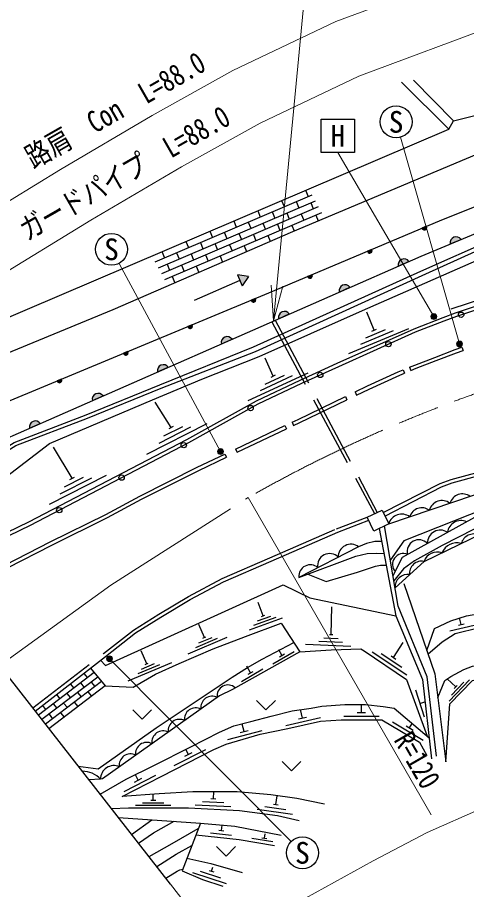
# Model space of a CAD drawing. Units: millimetres at full size, sheet at 1:1000; details may follow other scales. Extents: x 40000 to 680000, y 20000 to 380000.
# Drawn here: x 84880 to 122839, y 245951 to 319668 of the extents above; entities that cross this region are included whole.
import ezdxf
from ezdxf.enums import TextEntityAlignment as Align

# ---------------------------------------------------------------- set-up
doc = ezdxf.new("R2010")
doc.units = ezdxf.units.MM
doc.header["$LTSCALE"] = 1000
doc.linetypes.add('CHAIN', pattern=[18.5, 12, -1.5, 3.5, -1.5])
doc.linetypes.add('DASHED', pattern=[7.5, 6, -1.5])
for name, color, linetype, lineweight in [('M-BGD', 7, 'Continuous', 25), ('M-BMK', 2, 'CHAIN', 13), ('M-BMK-OTRS', 5, 'Continuous', 25), ('M-STR-HTXT', 7, 'Continuous', 13), ('M-STR-STRC', 7, 'Continuous', 25)]:
    doc.layers.add(name, color=color, linetype=linetype, lineweight=lineweight)
doc.styles.add('ＭＳ ゴシック', font='')
doc.styles.get('ＭＳ ゴシック').set_extended_font_data('MS Gothic')

# ---------------------------------------------------------------- blocks, each defined once
blk = doc.blocks.new('open_arrow')
at = {"color": 0, "linetype": 'Continuous', "lineweight": -2}
blk.add_lwpolyline([(7.5, 1.25), (0, 0), (7.5, -1.25)], dxfattribs=at)

msp = doc.modelspace()

# ---------------------------------------------------------------- hatches: boundary and pattern name
at = {"layer": 'M-BGD'}
for points in [[(119440, 302017, -0.4608), (119347, 301723, -0.4608), (119070, 301861)], [(121456, 300525, -0.82183), (122371, 300906)], [(114825, 300063, -0.4608), (114732, 299768, -0.4608), (114455, 299906)], [(117064, 298650, -0.82183), (117971, 299048)], [(103874, 296987), (104405, 297767), (103472, 297903)], [(109779, 297925, -0.4608), (109685, 297631, -0.4608), (109409, 297769)], [(112982, 296855, 0.82183), (112075, 296456)], [(105011, 295916, -0.4608), (104916, 295622, -0.4608), (104640, 295762)], [(107858, 294601, 0.82183), (106951, 294202)], [(99658, 293694, -0.4608), (99563, 293400, -0.4608), (99287, 293540)], [(103021, 292474, 0.82183), (102114, 292075)], [(94216, 291435, -0.4608), (94121, 291141, -0.4608), (93845, 291281)], [(97630, 290103, 0.82183), (96723, 289704)], [(88600, 289104, -0.4608), (88504, 288810, -0.4608), (88229, 288950)], [(92117, 287679, 0.82183), (91210, 287280)], [(86814, 285346, 0.82183), (85907, 284948)]]:
    msp.add_hatch(color=256, dxfattribs=at).paths.add_polyline_path(points)
at = {"layer": 'M-STR-HTXT'}
for points in [[(120298, 294503, -1), (119859, 294264, -1)], [(122466, 292186, -1), (122026, 291947, -1)], [(102264, 283091, -1), (101824, 282851, -1)], [(92883, 265582, -1), (92444, 265343, -1)]]:
    msp.add_hatch(color=256, dxfattribs=at).paths.add_polyline_path(points)

# ---------------------------------------------------------------- linework, layer by layer
at = {"layer": 'M-BGD'}
for p, q in [((121334, 310224), (121730, 310934)), ((96534, 299019), (109785, 304683)), ((109233, 305056), (109447, 304538)), ((96804, 298515), (110058, 304180)), ((107210, 304192), (107424, 303674)), ((108435, 304106), (108653, 303579)), ((109664, 304012), (109882, 303485)), ((97075, 298011), (110331, 303677)), ((97345, 297506), (110604, 303174)), ((105187, 303328), (105401, 302809)), ((106412, 303241), (106630, 302714)), ((107641, 303147), (107858, 302620)), ((108870, 303052), (109087, 302525)), ((103163, 302464), (103377, 301944)), ((104389, 302377), (104606, 301850)), ((105618, 302282), (105835, 301755)), ((110099, 302958), (110297, 302477)), ((101140, 301600), (101354, 301080)), ((102366, 301512), (102583, 300985)), ((106847, 302187), (107064, 301660)), ((108076, 302093), (108269, 301624)), ((119440, 302017), (119070, 301861)), ((103595, 301417), (103812, 300890)), ((104824, 301323), (105041, 300796)), ((106053, 301228), (106251, 300748)), ((121456, 300525), (122371, 300906)), ((99116, 300736), (99331, 300215)), ((100343, 300647), (100560, 300120)), ((101572, 300553), (101789, 300026)), ((102801, 300458), (103018, 299931)), ((104030, 300363), (104233, 299871)), ((114825, 300063), (114455, 299906)), ((97093, 299872), (97308, 299350)), ((98320, 299782), (98537, 299255)), ((99549, 299688), (99766, 299161)), ((100777, 299593), (100995, 299066)), ((102006, 299499), (102215, 298994)), ((97525, 298823), (97743, 298296)), ((98754, 298728), (98972, 298201)), ((99983, 298634), (100197, 298116)), ((117064, 298650), (117971, 299048)), ((103472, 297903), (103874, 296987)), ((104405, 297767), (103472, 297903)), ((109779, 297925), (109409, 297769)), ((97960, 297769), (98179, 297239)), ((103673, 297445), (99829, 295754)), ((104405, 297767), (103874, 296987)), ((121529, 295035), (127921, 297148)), ((112075, 296456), (112982, 296855)), ((105011, 295916), (104640, 295762)), ((106951, 294202), (107858, 294601)), ((115039, 293241), (114404, 294764)), ((99658, 293694), (99287, 293540)), ((112892, 291273), (117948, 293381)), ((113908, 292054), (116677, 293209)), ((114335, 292590), (115996, 293283)), ((114845, 293160), (115233, 293322)), ((102114, 292075), (103021, 292474)), ((94216, 291435), (93845, 291281)), ((122436, 291806), (122541, 291525)), ((106501, 289360), (105806, 290856)), ((96723, 289704), (97630, 290103)), ((117474, 289874), (117589, 289597)), ((118004, 290096), (118120, 289819)), ((88600, 289104), (88229, 288950)), ((104389, 287286), (109449, 289638)), ((105419, 288129), (108140, 289394)), ((105824, 288681), (107457, 289440)), ((106311, 289271), (106692, 289448)), ((91210, 287280), (92117, 287679)), ((112602, 287618), (112733, 287347)), ((113413, 288008), (113544, 287738)), ((97881, 285018), (96525, 287138)), ((85907, 284948), (86814, 285346)), ((95828, 282763), (100913, 285347)), ((108098, 285452), (108226, 285181)), ((96870, 283697), (99545, 285055)), ((97242, 284289), (98847, 285105)), ((97694, 284923), (98069, 285113)), ((103310, 283185), (107493, 285165)), ((103438, 282914), (107621, 284894)), ((107493, 285165), (107621, 284894)), ((89508, 280720), (87923, 283352)), ((103310, 283185), (103438, 282914)), ((102413, 282761), (102542, 282490)), ((87580, 278534), (92411, 280978)), ((88494, 279400), (91171, 280755)), ((88867, 279992), (90473, 280805)), ((89320, 280625), (89695, 280815)), ((105644, 269087), (105236, 270216)), ((111394, 267508), (111465, 269843)), ((105513, 269040), (105776, 269135)), ((100680, 267250), (100205, 268352)), ((104501, 267908), (107278, 268912)), ((104867, 268296), (106748, 268976)), ((105162, 268658), (106290, 269066)), ((122149, 268290), (122626, 268403)), ((122387, 268346), (122255, 268905)), ((121435, 267812), (123478, 268296)), ((99320, 265880), (102610, 267298)), ((99952, 266414), (101788, 267205)), ((100224, 266793), (101326, 267267)), ((100551, 267195), (100809, 267306)), ((110367, 266955), (112365, 266862)), ((110781, 267236), (111979, 267180)), ((111254, 267514), (111534, 267501)), ((95812, 265036), (95346, 266142)), ((107239, 265754), (106964, 266225)), ((109228, 266707), (113049, 266530)), ((116658, 265572), (117481, 266827)), ((106454, 265017), (108267, 266077)), ((107028, 265630), (107451, 265878)), ((114866, 266031), (117792, 264111)), ((115616, 265897), (117372, 264746)), ((116453, 265707), (116863, 265438)), ((91044, 264660), (92290, 263168)), ((94243, 263593), (97941, 265152)), ((95077, 264205), (96920, 264982)), ((95353, 264582), (96459, 265048)), ((95683, 264982), (95941, 265090)), ((104589, 264272), (104269, 264821)), ((91356, 264286), (86650, 260694)), ((91667, 263913), (86949, 260312)), ((90486, 264225), (90795, 263858)), ((103804, 263535), (105617, 264595)), ((104378, 264149), (104801, 264396)), ((91978, 263541), (87248, 259930)), ((89334, 263327), (89633, 262971)), ((90214, 263415), (90527, 263043)), ((91108, 263487), (91421, 263115)), ((121925, 263076), (121210, 263765)), ((121360, 261885), (123095, 263684)), ((121556, 262390), (122597, 263470)), ((121804, 262950), (122047, 263202)), ((92290, 263168), (87546, 259548)), ((89052, 262528), (89365, 262156)), ((89946, 262600), (90259, 262228)), ((90840, 262672), (91153, 262301)), ((118518, 262825), (119260, 260542)), ((88181, 262429), (88471, 262084)), ((88784, 261713), (89097, 261342)), ((89678, 261785), (89991, 261414)), ((118889, 261684), (119402, 261851)), ((86999, 261507), (87262, 261161)), ((87890, 261641), (88203, 261270)), ((108976, 260452), (108816, 261161)), ((113953, 260911), (113953, 261555)), ((87555, 260775), (87848, 260389)), ((88516, 260898), (88829, 260527)), ((107578, 259830), (110505, 260489)), ((108634, 260375), (109317, 260529)), ((112453, 260611), (115453, 260611)), ((113603, 260911), (114303, 260911)), ((104030, 259305), (103861, 259944)), ((116579, 260118), (119159, 258587)), ((117721, 259789), (118323, 259432)), ((118022, 259610), (118244, 259985)), ((102656, 258632), (105557, 259397)), ((103691, 259216), (104368, 259394)), ((98139, 256429), (100809, 257798)), ((99026, 257221), (99649, 257540)), ((99337, 257380), (99122, 257801)), ((93902, 254243), (96567, 255621)), ((94786, 255038), (95407, 255359)), ((95097, 255199), (94861, 255654)), ((96358, 253493), (96358, 254010)), ((101231, 253652), (101651, 253632)), ((101441, 253642), (101468, 254212)), ((106719, 253134), (106824, 253881)), ((94858, 253073), (97858, 253073)), ((95458, 253283), (97258, 253283)), ((96148, 253493), (96568, 253493)), ((99914, 253114), (102910, 252971)), ((100527, 253386), (102325, 253300)), ((105786, 252962), (107568, 252711)), ((106511, 253163), (106927, 253104)), ((105150, 252749), (108120, 252330)), ((94532, 250612), (96249, 251852)), ((100344, 251572), (98795, 247524)), ((102124, 250948), (102175, 251403)), ((101196, 250750), (102985, 250549)), ((101915, 250971), (102333, 250924)), ((105751, 250296), (105813, 250675)), ((104690, 250304), (106466, 250012)), ((105544, 250330), (105958, 250261)), ((101281, 247507), (101386, 247831)), ((99668, 247401), (102521, 246472)), ((100332, 247500), (102043, 246943)), ((101081, 247572), (101480, 247442))]:
    msp.add_line(p, q, dxfattribs=at)
at = {"layer": 'M-BGD', "linetype": 'DASHED'}
for p, q in [((106369, 293946), (115071, 277731)), ((106674, 294080), (115285, 277832))]:
    msp.add_line(p, q, dxfattribs=at)
at = {"layer": 'M-BGD'}
for points in [[(73371, 277681), (83091, 283710), (118996, 299499), (139727, 308144), (141040, 308922), (145632, 310353), (147242, 312440), (148655, 313415), (153646, 314105), (156024, 314721), (158622, 315868), (160755, 315934), (163817, 315831), (166364, 315549), (169010, 314905), (182632, 310675), (193013, 307036), (196095, 305715), (209119, 305384)], [(118364, 314358), (121730, 310934), (137444, 314884)], [(67523, 285161), (79510, 292362), (121334, 310224), (117343, 314186)], [(69126, 283111), (74327, 286412), (79895, 289592), (92971, 294974), (108164, 301580), (126726, 309385), (137866, 313638)], [(71479, 280100), (78123, 284116), (82543, 286590), (106125, 296378), (120754, 302574), (132098, 307109), (139247, 309562)], [(73745, 277202), (75207, 277920), (84603, 283753), (90699, 286070), (96922, 288617), (104843, 291820), (118963, 298217), (125209, 300994), (135631, 304973), (140276, 306051), (145588, 307487)], [(73924, 276973), (75351, 277657), (84736, 283483), (90809, 285791), (97033, 288339), (105000, 291432), (119089, 297864), (125374, 300703), (136264, 304834), (140346, 305759), (148559, 307826), (153878, 305731), (155513, 305066), (156983, 304393), (161362, 302185), (162296, 301416)], [(75488, 274973), (81029, 278632), (87579, 283644), (96288, 287338), (100464, 289083), (105300, 291001), (114056, 294894), (123684, 299121), (132537, 302727), (136663, 304380)], [(83090, 275704), (85848, 277021), (99210, 283994), (105081, 287269), (108786, 289015), (111911, 290438), (118418, 293357), (120850, 294306), (121903, 294694), (127394, 296542)], [(83224, 275436), (85982, 276753), (99353, 283730), (105218, 287002), (108912, 288743), (112034, 290164), (118534, 293080), (120956, 294026), (122003, 294411), (127483, 296255)], [(118004, 290096), (118467, 290289), (120154, 290938), (121890, 291603), (122436, 291806)], [(118120, 289819), (118579, 290011), (120262, 290658), (121996, 291322), (122541, 291525)], [(113413, 288008), (114472, 288518), (117072, 289706), (117474, 289874)], [(113544, 287738), (114599, 288246), (117193, 289431), (117589, 289597)], [(115939, 277521), (120716, 280000), (121623, 280335), (123989, 280965), (130552, 282112), (137322, 283368), (144974, 284671), (154867, 285389), (157822, 285669), (175052, 288624), (178792, 288695), (179416, 288150)], [(108098, 285452), (108616, 285697), (112602, 287618)], [(108226, 285181), (108745, 285426), (112733, 287347)], [(116256, 276851), (127080, 280515), (132298, 280538), (139240, 281549), (143952, 282031), (146103, 282010), (149413, 283159), (152838, 283734), (153592, 284032)], [(79403, 269964), (83033, 272796), (83880, 273409), (87639, 275333), (92357, 277657), (95234, 279206), (100075, 281654), (102413, 282761)], [(79588, 269728), (83213, 272556), (84037, 273153), (87774, 275065), (92494, 277391), (95366, 278937), (100207, 281384), (102542, 282490)], [(116630, 272485), (117414, 274050), (125931, 278748), (117524, 275441), (116402, 273827)], [(116806, 271450), (119242, 273692), (129118, 278457), (130140, 279040), (129894, 279099), (127950, 278380), (125547, 277426), (123475, 276421), (120774, 275027), (118426, 273735), (117523, 273048), (116703, 272055)], [(86387, 261031), (92331, 265662), (94849, 267642), (96998, 268984), (99482, 270461), (102302, 271971), (106331, 273716), (111971, 276165), (114573, 277162)], [(115466, 276477), (116851, 269085), (119111, 263700), (119864, 257005)], [(120299, 257224), (119512, 263936), (117066, 269917), (115916, 276690)], [(115672, 275377), (115075, 275370), (114384, 275191), (113714, 274923), (108671, 272336), (113491, 274121), (114428, 274344), (115254, 274388), (115861, 274369)], [(109433, 272618), (110970, 272002), (113625, 272783), (115142, 273295), (115554, 273375), (116049, 273366)], [(91911, 265335), (92328, 264881), (107326, 271717), (109579, 270619), (116851, 269085)], [(117526, 271832), (120147, 264186), (121083, 256756)], [(119470, 266160), (120130, 268004), (121516, 268652), (122830, 269102), (123963, 269299), (125061, 269174), (127437, 268796), (129777, 268202), (133575, 266835), (141837, 263615)], [(92290, 263168), (94657, 263068), (96557, 264168), (98557, 265068), (101425, 266300), (104159, 267333), (107159, 268466), (108739, 266051)], [(119576, 265853), (120778, 266889), (121876, 267608), (123927, 268094), (124827, 268166), (128607, 267141), (129867, 266763), (139065, 263255)], [(90015, 256390), (91700, 256160), (96592, 259615), (103016, 263912), (104313, 264714), (105577, 265435), (108232, 266827)], [(108739, 266051), (111392, 266205), (113893, 266305), (114181, 266121)], [(114181, 266121), (117761, 263719), (119501, 258915)], [(108739, 266051), (103049, 262858), (101958, 262312), (92064, 255318), (91902, 255278), (90919, 255233)], [(120399, 262187), (120993, 263610), (121497, 263970), (122595, 264564), (123351, 264833), (124737, 264923), (126086, 264941), (127274, 264779), (130298, 263952), (134960, 262621)], [(121083, 256756), (121425, 261649), (123333, 263628), (125385, 264114), (133610, 261919)], [(105086, 261936), (105882, 261141), (106677, 261936)], [(91876, 254009), (94079, 255284), (96404, 256429), (99528, 258008), (101967, 259241), (103165, 259776), (104598, 260145), (106325, 260617), (108100, 261054), (109693, 261293), (110606, 261456), (112537, 261590), (114299, 261597), (115793, 261428), (116733, 261287), (119665, 258775)], [(94632, 261144), (95427, 260348), (96223, 261144)], [(110839, 253178), (108488, 253660), (106302, 253950), (103459, 254202), (99706, 254221), (96862, 254047), (93728, 253815), (97017, 255516), (101466, 257798), (102511, 258243), (105393, 259074), (107734, 259557), (110481, 260176), (112241, 260311), (115665, 260311), (118857, 258417), (119476, 257295)], [(107249, 256784), (108045, 255989), (108840, 256784)], [(92822, 252799), (94261, 252863), (99329, 252863), (103657, 252621), (106856, 252205), (108698, 251802)], [(93411, 252046), (100344, 251572), (103265, 251301), (107173, 250547)], [(95112, 249870), (96382, 250744), (98125, 251724)], [(96000, 248734), (97947, 249837), (100168, 251112)], [(99967, 250586), (103609, 250178), (106603, 249685)], [(96659, 247892), (98287, 248930), (99618, 249675)], [(101717, 249581), (102512, 248785), (103308, 249581)], [(99210, 248608), (101213, 248162), (103883, 247389)], [(97428, 246908), (98372, 247507), (98603, 247615), (98850, 247667)], [(98795, 247524), (100517, 246809), (102238, 246248)]]:
    msp.add_lwpolyline(points, dxfattribs=at)
at = {"layer": 'M-BGD', "linetype": 'DASHED'}
for points in [[(115801, 277813), (120598, 280276), (121532, 280622), (123924, 281259), (130499, 282407), (137270, 283664), (144938, 284969), (154842, 285688), (157783, 285966), (175024, 288923), (179075, 288990)], [(86174, 261303), (92146, 265899), (94676, 267888), (96841, 269241), (99335, 270722), (102172, 272241), (106212, 273991), (111858, 276443), (114444, 277434)]]:
    msp.add_lwpolyline(points, dxfattribs=at)
at = {"layer": 'M-BGD'}
msp.add_lwpolyline([(114444, 277434), (115699, 278028), (116256, 276851), (115002, 276257)], close=True, dxfattribs=at)
for centre in [(122371, 294535), (116233, 292048), (110473, 289453), (104589, 286651), (98934, 283512), (93686, 280773), (88416, 278023)]:
    msp.add_circle(centre, 225, dxfattribs=at)
for centre, radius, start, end in [((119267, 301910), 203, 193.99221, 31.9156), ((121951, 300625), 505, 33.8069, 191.46509), ((114652, 299955), 203, 193.99221, 31.9156), ((117557, 298759), 505, 34.909, 192.56719), ((109606, 297818), 203, 193.99221, 31.9156), ((112568, 296566), 505, 34.909, 192.56719), ((104838, 295810), 203, 193.57964, 31.50303), ((107444, 294312), 505, 34.909, 192.56719), ((99485, 293588), 203, 193.57964, 31.50303), ((102607, 292185), 505, 34.909, 192.56719), ((94043, 291329), 203, 193.57964, 31.50303), ((97216, 289814), 505, 34.909, 192.56719), ((88426, 288998), 203, 193.57964, 31.50303), ((91703, 287390), 505, 34.909, 192.56719), ((86399, 285057), 505, 34.909, 192.56719), ((122489, 278303), 1096, 53.35134, 164.05231), ((120766, 277704), 1123, 53.37093, 164.03272), ((119054, 277168), 1055, 53.1429, 164.26075), ((117353, 276545), 1138, 52.98499, 164.41866), ((122363, 275998), 1147, 65.5145, 172.25085), ((120624, 275241), 1093, 56.56409, 181.20126), ((123475, 274872), 1137, 68.78358, 162.72999), ((113068, 274053), 1085, 53.40366, 180.91084), ((118820, 274513), 1002, 44.75681, 193.00854), ((122037, 273851), 1404, 75.49472, 156.01885), ((111253, 273353), 1000, 43.05777, 191.25672), ((117502, 273434), 919, 68.10698, 220.75232), ((120371, 273285), 1199, 71.33853, 160.17503), ((119036, 272694), 1019, 78.28973, 186.93552), ((109631, 272436), 965, 48.37344, 185.94106), ((117852, 271535), 1050, 80.5811, 184.64415), ((102668, 262337), 910, 46.39958, 189.93819), ((101328, 261345), 946, 61.96805, 188.53923), ((99948, 260370), 946, 61.96805, 188.53923), ((98568, 259395), 946, 61.96805, 188.53923), ((97189, 258420), 946, 61.96805, 188.53923), ((95809, 257445), 946, 61.96805, 188.53923), ((94429, 256470), 946, 61.96805, 188.53923), ((90396, 253926), 2024, 41.89979, 91.04337), ((93033, 255297), 1131, 65.92145, 180.97385)]:
    msp.add_arc(centre, radius, start, end, dxfattribs=at)
at = {"layer": 'M-BMK'}
msp.add_lwpolyline([(83362, 264901), (92775, 271674), (104373, 279081)], dxfattribs=at)
msp.add_arc((163718, 174782), 120000, 95.88534, 119.63957, dxfattribs=at)
at = {"layer": 'M-BMK-OTRS'}
msp.add_line((97817, 246410), (67380, 285344), dxfattribs=at)
at = {"layer": 'M-STR-HTXT'}
for p, q in [((122246, 292067), (117254, 309542)), ((120078, 294383), (111957, 308255)), ((102044, 282971), (93465, 298880)), ((104373, 279081), (119836, 252281)), ((92663, 265462), (108019, 250013)), ((97817, 246410), (105333, 236783))]:
    msp.add_line(p, q, dxfattribs=at)
for points in [[(63068, 290925), (74408, 297979), (80027, 301627), (88514, 306823), (96270, 311367), (103090, 315185), (111791, 319317), (123957, 323837), (132931, 326690), (140319, 328615), (148796, 330450), (158080, 331853)], [(106524, 294014), (110135, 331813), (148122, 331813)], [(66141, 286948), (77090, 293759), (82694, 297397), (91084, 302533), (98755, 307028), (105386, 310740), (113738, 314706), (125528, 319087), (137194, 322480), (141557, 323767), (149700, 325530), (158569, 326870)], [(101934, 241137), (109231, 245216), (114933, 248372), (119511, 250762), (124089, 252811), (128804, 254655), (134065, 256089), (141231, 258191), (146606, 259539), (150211, 260384), (155453, 261075), (163813, 261878), (170554, 262509), (179638, 263221)]]:
    msp.add_lwpolyline(points, dxfattribs=at)
for centre in [(120078, 294383), (122246, 292067), (102044, 282971), (92663, 265462)]:
    msp.add_circle(centre, 250, dxfattribs=at)
at = {"layer": 'M-STR-STRC'}
msp.add_lwpolyline([(110550, 311067), (113363, 311067), (113363, 308255), (110550, 308255)], close=True, dxfattribs=at)
for centre in [(116883, 310840), (92825, 300068), (108971, 249055)]:
    msp.add_circle(centre, 1350, dxfattribs=at)

# ---------------------------------------------------------------- block references
at = {"layer": 'M-STR-HTXT', "xscale": 400, "yscale": 400, "rotation": 84.5}
msp.add_blockref('open_arrow', (106524, 294014), dxfattribs=at)

# ---------------------------------------------------------------- texts
at = {"layer": 'M-STR-HTXT', "style": 'ＭＳ ゴシック', "width": 0.8}
for s, rotation, p in [('路肩\u3000Con\u3000L=88.0', 29.678, (93858, 310585)), ('ガードパイプ\u3000L=88.0', 29.847, (94648, 305253))]:
    msp.add_text(s, height=1833, rotation=rotation, dxfattribs=at).set_placement(p, align=Align.BOTTOM_CENTER)
msp.add_text('R=120', height=1833, rotation=299.985, dxfattribs=at).set_placement((116166, 258328), align=Align.BOTTOM_LEFT)
at = {"layer": 'M-STR-STRC', "style": 'ＭＳ ゴシック'}
for s, p in [('S', (116883, 310840)), ('H', (111957, 309661)), ('S', (92825, 300068)), ('S', (108971, 249055))]:
    msp.add_text(s, height=1833, dxfattribs=at).set_placement(p, align=Align.MIDDLE_CENTER)

doc.saveas('drawing.dxf')
